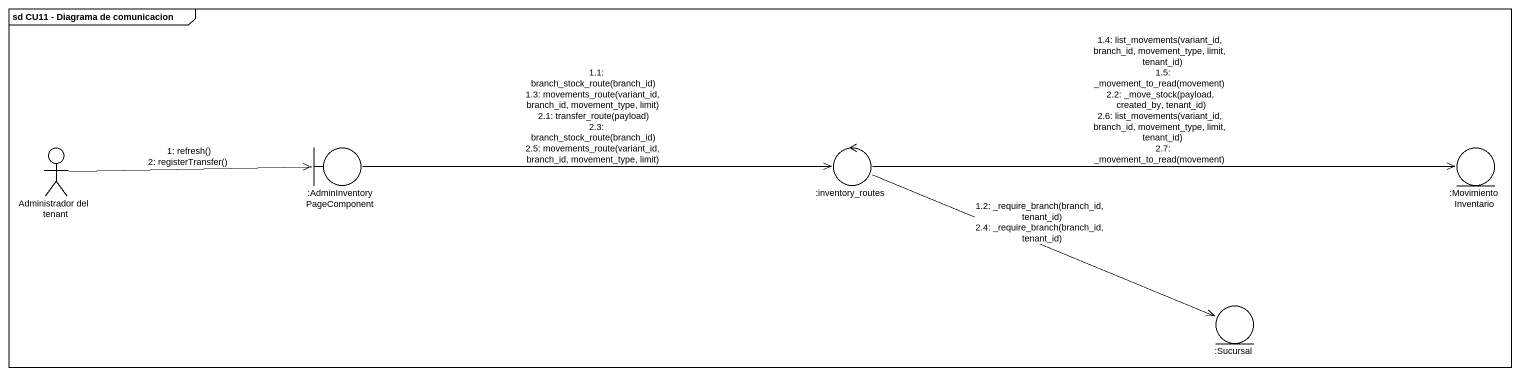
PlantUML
@startuml
mainframe sd CU11 - Diagrama de comunicacion
actor "Administrador del tenant" as Administrador_del_tenant
boundary ":AdminInventoryPageComponent" as AdminInventoryPageComponent
control ":inventory_routes" as inventory_routes
entity ":MovimientoInventario" as MovimientoInventario
entity ":Sucursal" as Sucursal
Administrador_del_tenant -right-> AdminInventoryPageComponent : 1: refresh()\n2: registerTransfer()
AdminInventoryPageComponent -right-> inventory_routes : 1.1: branch_stock_route(branch_id)\n1.3: movements_route(variant_id, branch_id, movement_type, limit)\n2.1: transfer_route(payload)\n2.3: branch_stock_route(branch_id)\n2.5: movements_route(variant_id, branch_id, movement_type, limit)
inventory_routes -right-> Sucursal : 1.2: _require_branch(branch_id, tenant_id)\n2.4: _require_branch(branch_id, tenant_id)
inventory_routes -right-> MovimientoInventario : 1.4: list_movements(variant_id, branch_id, movement_type, limit, tenant_id)\n1.5: _movement_to_read(movement)\n2.2: _move_stock(payload, created_by, tenant_id)\n2.6: list_movements(variant_id, branch_id, movement_type, limit, tenant_id)\n2.7: _movement_to_read(movement)
@enduml
